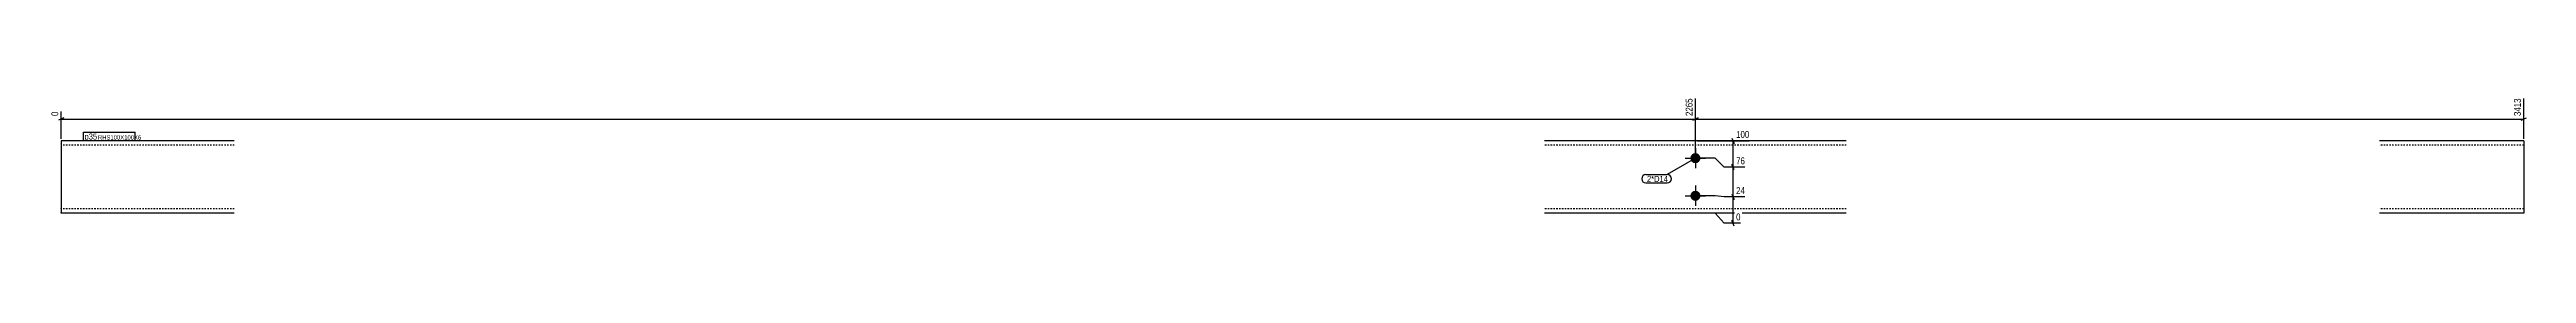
# Model space of a CAD drawing. Header units: millimetres. Extents: x 5 to 12749, y -5 to 186.
# Drawn here: x 5 to 3438, y 8 to 186 of the extents above; entities that cross this region are included whole.
import ezdxf

# ---------------------------------------------------------------- set-up
doc = ezdxf.new("R2010")
doc.units = ezdxf.units.MM
doc.linetypes.add('DXK_LINE_DOT2', pattern=[3.9198, 1.9599, -1.9599])
for name, color, linetype in [('MÅLSÆTNING', 7, 'Continuous'), ('STÅL', 7, 'Continuous'), ('TEKST', 7, 'Continuous')]:
    doc.layers.add(name, color=color, linetype=linetype)
doc.styles.add('Arial Narrow', font='ARIALN.TTF', dxfattribs={"height": 0.2})

msp = doc.modelspace()

# ---------------------------------------------------------------- hatches: boundary and pattern name
at = {"layer": 'STÅL', "linetype": 'Continuous'}
for points in [[(2286.5, 108.3, -1), (2286.5, 94.3, -1)], [(2286.5, 56.3, -1), (2286.5, 42.3, -1)]]:
    msp.add_hatch(color=3, dxfattribs=at).paths.add_polyline_path(points)

# ---------------------------------------------------------------- linework, layer by layer
at = {"layer": 'MÅLSÆTNING', "color": 7, "linetype": 'Continuous'}
for p, q in [((2286.5, 103.8), (2286.5, 183.9)), ((2286.5, 103.8), (2286.5, 183.9)), ((3434.5, 127.8), (3434.5, 183.9)), ((25.3, 156.8), (17.8, 153.8)), ((21.5, 127.8), (21.5, 165.6)), ((21.5, 155.3), (2286.5, 155.3)), ((2290.3, 156.8), (2282.8, 153.8)), ((2282.8, 153.8), (2290.3, 156.8)), ((2286.5, 155.3), (3434.5, 155.3)), ((3430.8, 153.8), (3438.3, 156.8)), ((2289, 125.3), (2361.2, 125.3)), ((2337.2, 129), (2340.2, 121.5)), ((2338.7, 88.8), (2338.7, 125.3)), ((2313.7, 101.3), (2289, 101.3)), ((2313.7, 101.3), (2289, 101.3)), ((2326.2, 88.8), (2313.7, 101.3)), ((2326.2, 88.8), (2313.7, 101.3)), ((2355.1, 88.8), (2326.2, 88.8)), ((2355.1, 88.8), (2326.2, 88.8)), ((2340.2, 85), (2337.2, 92.5)), ((2340.2, 85), (2337.2, 92.5)), ((2313.7, 49.3), (2289, 49.3)), ((2313.7, 49.3), (2289, 49.3)), ((2326.2, 47.8), (2313.7, 49.3)), ((2355.1, 47.8), (2326.2, 47.8)), ((2337.2, 51.5), (2340.2, 44)), ((2338.7, 11.3), (2338.7, 47.8)), ((2313.7, 25.3), (2289, 25.3)), ((2326.2, 11.3), (2313.7, 25.3)), ((2349, 11.3), (2326.2, 11.3)), ((2340.2, 7.5), (2337.2, 15))]:
    msp.add_line(p, q, dxfattribs=at)
at = {"layer": 'STÅL', "color": 2, "linetype": 'Continuous'}
for p, q in [((261.5, 125.3), (21.5, 125.3)), ((21.5, 125.3), (21.5, 26.2)), ((2495.5, 125.3), (2077.5, 125.3)), ((3434.5, 125.3), (3234.5, 125.3)), ((3434.5, 125.3), (3434.5, 25.3)), ((21.5, 25.3), (21.5, 26.2)), ((261.5, 25.3), (21.5, 25.3)), ((2495.5, 25.3), (2077.5, 25.3)), ((3434.5, 25.3), (3234.5, 25.3))]:
    msp.add_line(p, q, dxfattribs=at)
at = {"layer": 'STÅL', "color": 7, "linetype": 'DXK_LINE_DOT2'}
for p, q in [((261.5, 119.3), (21.5, 119.3)), ((2495.5, 119.3), (2077.5, 119.3)), ((3434.5, 119.3), (3234.5, 119.3)), ((21.5, 31.3), (21.5, 31.7)), ((261.5, 31.3), (21.5, 31.3)), ((2495.5, 31.3), (2077.5, 31.3)), ((3434.5, 31.3), (3234.5, 31.3)), ((3434.5, 31.3), (3434.5, 31.7))]:
    msp.add_line(p, q, dxfattribs=at)
at = {"layer": 'STÅL', "color": 3, "linetype": 'Continuous'}
for p, q in [((2286.5, 115.3), (2286.5, 87.3)), ((2272.5, 101.3), (2300.5, 101.3)), ((2272.5, 49.3), (2300.5, 49.3)), ((2286.5, 63.3), (2286.5, 35.3))]:
    msp.add_line(p, q, dxfattribs=at)

# ---------------------------------------------------------------- wipeouts: each hides what was drawn before it
at = {"color": 0}
msp.add_wipeout([(2246, 68.5), (2246, 77.3), (2219.4, 77.3), (2219.4, 68.5)], dxfattribs=at).dxf.layer = 'TEKST'

# ---------------------------------------------------------------- next in the draw order: wipeouts: each hides what was drawn before it
at = {"color": 0, "linetype": 'Continuous'}
for points in [[(2284.5, 185.9), (2270.5, 185.9), (2270.5, 157.5), (2284.5, 157.5)], [(3432.5, 185.9), (3418.5, 185.9), (3418.5, 157.5), (3432.5, 157.5)], [(19.5, 167.6), (5.5, 167.6), (5.5, 157.5), (19.5, 157.5)], [(2363.2, 127.3), (2363.2, 141.3), (2340.9, 141.3), (2340.9, 127.3)], [(2357.1, 49.8), (2357.1, 63.8), (2340.9, 63.8), (2340.9, 49.8)], [(2351, 13.3), (2351, 27.3), (2340.9, 27.3), (2340.9, 13.3)]]:
    msp.add_wipeout(points, dxfattribs=at).dxf.layer = 'MÅLSÆTNING'
at = {"color": 0}
for points in [[(70, 127), (70, 135.8), (54, 135.8), (54, 127)], [(2246, 68.5), (2246, 77.3), (2219.4, 77.3), (2219.4, 68.5)]]:
    msp.add_wipeout(points, dxfattribs=at).dxf.layer = 'TEKST'

# ---------------------------------------------------------------- next in the draw order: linework, layer by layer
at = {"layer": 'MÅLSÆTNING', "color": 7, "linetype": 'Continuous'}
for p, q in [((2338.7, 47.8), (2338.7, 88.8)), ((2326.2, 47.8), (2313.7, 49.3)), ((2355.1, 47.8), (2326.2, 47.8)), ((2337.2, 51.5), (2340.2, 44))]:
    msp.add_line(p, q, dxfattribs=at)
at = {"layer": 'TEKST', "color": 7, "linetype": 'Continuous'}
for p, q in [((2217.9, 78.8), (2247.5, 78.8)), ((2286.5, 101.3), (2247.5, 78.8)), ((2217.9, 67), (2247.5, 67))]:
    msp.add_line(p, q, dxfattribs=at)
for centre, radius, start, end in [((2217.9, 72.9), 5.87, 90, 270), ((2247.5, 72.9), 5.88, 270, 90)]:
    msp.add_arc(centre, radius, start, end, dxfattribs=at)

# ---------------------------------------------------------------- next in the draw order: texts
at = {"layer": 'MÅLSÆTNING', "color": 3, "linetype": 'Continuous', "style": 'Arial Narrow'}
for s, p in [('2265', (2282.5, 159.5)), ('3413', (3430.5, 159.5)), ('0', (17.5, 159.5))]:
    msp.add_text(s, height=9.54, rotation=90.0002, dxfattribs=at).set_placement(p)
for s, p in [('100', (2342.9, 129.3)), ('24', (2342.9, 51.8)), ('0', (2342.9, 15.3))]:
    msp.add_text(s, height=9.54, dxfattribs=at).set_placement(p)
at = {"layer": 'TEKST', "color": 3, "style": 'Arial Narrow'}
msp.add_text('2*D14', height=8.35, dxfattribs=at).set_placement((2219.4, 68.5))

# ---------------------------------------------------------------- next in the draw order: wipeouts: each hides what was drawn before it
at = {"color": 0}
msp.add_wipeout([(70, 127), (70, 135.8), (54, 135.8), (54, 127)], dxfattribs=at).dxf.layer = 'TEKST'

# ---------------------------------------------------------------- next in the draw order: linework, layer by layer
at = {"layer": 'TEKST', "color": 7, "linetype": 'Continuous'}
msp.add_line((52.5, 125.5), (52.5, 137.3), dxfattribs=at)

# ---------------------------------------------------------------- next in the draw order: wipeouts: each hides what was drawn before it
at = {"color": 0, "linetype": 'Continuous'}
msp.add_wipeout([(2357.1, 90.8), (2357.1, 104.8), (2340.9, 104.8), (2340.9, 90.8)], dxfattribs=at).dxf.layer = 'MÅLSÆTNING'
at = {"color": 0}
msp.add_wipeout([(122.9, 127), (122.9, 133.3), (72.6, 133.3), (72.6, 127)], dxfattribs=at).dxf.layer = 'TEKST'

# ---------------------------------------------------------------- next in the draw order: texts
at = {"layer": 'MÅLSÆTNING', "color": 3, "linetype": 'Continuous', "style": 'Arial Narrow'}
msp.add_text('76', height=9.54, dxfattribs=at).set_placement((2342.9, 92.8))

# ---------------------------------------------------------------- next in the draw order: wipeouts: each hides what was drawn before it
at = {"color": 0}
msp.add_wipeout([(122.9, 127), (122.9, 133.3), (72.6, 133.3), (72.6, 127)], dxfattribs=at).dxf.layer = 'TEKST'

# ---------------------------------------------------------------- next in the draw order: linework, layer by layer
at = {"layer": 'TEKST', "color": 7, "linetype": 'Continuous'}
for p, q in [((52.5, 137.3), (124.4, 137.3)), ((52.5, 125.5), (124.4, 125.5)), ((124.4, 125.5), (124.4, 137.3))]:
    msp.add_line(p, q, dxfattribs=at)

# ---------------------------------------------------------------- next in the draw order: texts
at = {"layer": 'TEKST', "color": 3, "style": 'Arial Narrow'}
for s, height, p in [('p35', 8.35, (54, 127)), ('RHS100X100X6', 5.965, (72.6, 127))]:
    msp.add_text(s, height=height, dxfattribs=at).set_placement(p)

doc.saveas('drawing.dxf')
